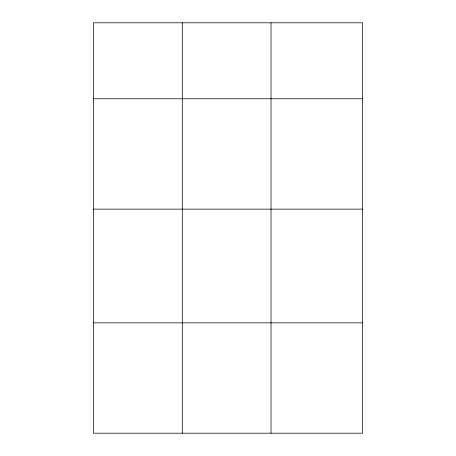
<?xml version="1.0" encoding="UTF-8"?>
<svg xmlns="http://www.w3.org/2000/svg" width="456" height="456" viewBox="0 0 456 456"><rect width="100%" height="100%" fill="white"/><g stroke="black" fill="none" stroke-linecap="round" stroke-linejoin="round"><path stroke-width="0.68" d="M362.44 209.139L362.44 22.8L93.56 22.8L93.56 433.2L362.44 433.2L362.44 209.139L93.56 209.139M93.56 98.781L362.44 98.781M93.56 322.842L362.44 322.842M271.018 22.8L271.018 433.2M182.292 22.8L182.292 433.2"/></g></svg>
